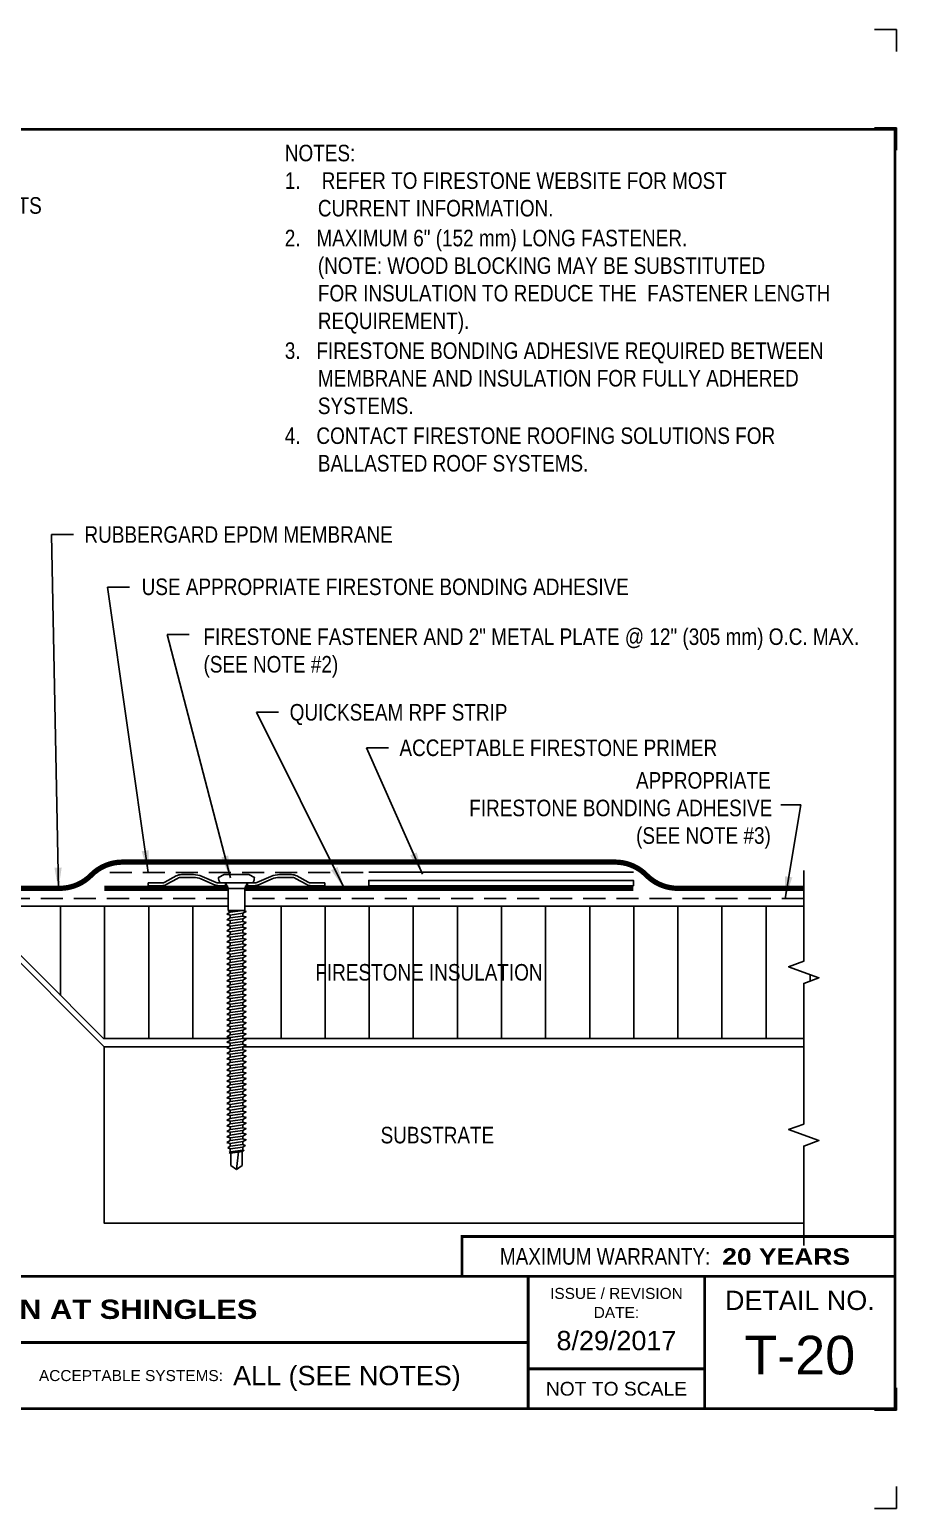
# Model space of a CAD drawing. Header units: inches. Extents: x 299.4 to 319.5, y -112.1 to -95.4.
# Drawn here: x 309.65 to 319.48, y -112.14 to -95.38 of the extents above; entities that cross this region are included whole.
import ezdxf
from ezdxf.enums import TextEntityAlignment as Align

# ---------------------------------------------------------------- set-up
doc = ezdxf.new("R2010")
doc.units = ezdxf.units.IN
doc.header["$MEASUREMENT"] = 0
doc.linetypes.add('HIDDEN', pattern=[0.375, 0.25, -0.125])
doc.layers.get('0').update_dxf_attribs({"linetype": 'CONTINUOUS'})
doc.layers.get('DEFPOINTS').update_dxf_attribs({"linetype": 'CONTINUOUS'})
for name, color, linetype in [('FSBP-ACCESSORY-FIRESTONE', 7, 'CONTINUOUS'), ('FSBP-ADHESIVE', 1, 'HIDDEN'), ('FSBP-ANNO-NOTE', 7, 'CONTINUOUS'), ('FSBP-INSULATION', 7, 'CONTINUOUS'), ('FSBP-MEMBRANE', 7, 'CONTINUOUS'), ('FSBP-OTHER', 7, 'CONTINUOUS'), ('FSBP-SUBSTRATE-GENERIC', 9, 'CONTINUOUS'), ('FSBP-TTLB', 7, 'CONTINUOUS'), ('FSBP-TTLB-BORDER', 7, 'CONTINUOUS'), ('FSBP-TTLB-TEXT', 7, 'CONTINUOUS')]:
    doc.layers.add(name, color=color, linetype=linetype)
doc.styles.add('FSBP_ARIAL', font='arial.ttf')
doc.styles.add('FSBP_ARIAL_BOLD', font='')
doc.styles.add('FSBP_ARIAL_NAR', font='ARIALN.TTF')
doc.styles.get('FSBP_ARIAL_BOLD').set_extended_font_data('Arial Black')
doc.linetypes.add('ZIGZAG', pattern='A,0.0001,-0.2,[131,ltypeshp.shx,S=0.2,R=0,X=-0.2,Y=0],-0.4,[131,ltypeshp.shx,S=0.2,R=180,X=0.2,Y=0],-0.2', length=0.8001)
doc.dimstyles.new('FSBP-LEADER', dxfattribs={"dimtxt": 0.1875, "dimasz": 0.25, "dimexe": 0.0625, "dimexo": 0.125, "dimgap": 0.125, "dimtad": 0, "dimtih": 1, "dimtoh": 1, "dimdec": 4, "dimzin": 0, "dimdsep": 46, "dimlunit": 4, "dimtxsty": 'FSBP_ARIAL_NAR', "dimcen": 0.09375, "dimclrd": 256, "dimclre": 256, "dimclrt": 256, "dimadec": 0, "dimazin": 0, "dimtfac": 1, "dimtdec": 4, "dimtofl": 0, "dimtmove": 0, "dimatfit": 3, "dimfxl": 0, "dimtolj": 1, "dimtzin": 0, "dimlwd": -1, "dimlwe": -1, "dimarcsym": 0})

# ---------------------------------------------------------------- blocks, each defined once
blk = doc.blocks.new('TTLB-EPDM_1')
at = {"layer": 'DEFPOINTS', "linetype": 'Continuous', "ltscale": 1.75}
for points in [[(20.01562500000003, 13.88083333333333), (20.01562500000003, 14.13083333333333), (19.76562500000003, 14.13083333333333)], [(20.01562500000003, -2.380833333333342), (20.01562500000003, -2.630833333333342), (19.76562500000003, -2.630833333333342)]]:
    blk.add_lwpolyline(points, dxfattribs=at)
at = {"layer": 'DEFPOINTS', "color": 1}
for points in [[(20.015625, 12.765625), (20.015625, 13.015625), (19.765625, 13.015625)], [(20.015625, -1.265625), (20.015625, -1.515625), (19.765625, -1.515625)]]:
    blk.add_lwpolyline(points, dxfattribs=at)
at = {"layer": 'FSBP-TTLB', "const_width": 0.03125}
blk.add_lwpolyline([(15.09028770518938, 0), (20, 0), (20, 0.4512598240669945), (15.09028770518938, 0.4512598240669945)], close=True, dxfattribs=at)
for points in [[(0, 0), (0, -1.5), (20, -1.5), (20, 0), (0, 0)], [(15.84028770518938, 0), (15.84028770518938, -1.5)], [(17.84110496735593, 0), (17.84110496735593, -1.5)], [(20, 0), (20, -1.5)], [(4.825208527206769, -0.75), (15.84028770518938, -0.75)], [(15.84028770518938, -1.048740175933006), (17.84110496735593, -1.048740175933006)]]:
    blk.add_lwpolyline(points, dxfattribs=at)
at = {"layer": 'FSBP-TTLB-BORDER', "const_width": 0.03125}
blk.add_lwpolyline([(20, 0), (20, 13), (0, 13), (0, 0)], dxfattribs=at)
at = {"layer": 'FSBP-TTLB-TEXT', "style": 'FSBP_ARIAL_NAR'}
blk.add_text('MAXIMUM WARRANTY:', height=0.1875, dxfattribs=at).set_placement((17.90516569312837, 0.2256299120335257), align=Align.MIDDLE_RIGHT)
at = {"layer": 'FSBP-TTLB-TEXT', "style": 'FSBP_ARIAL'}
for s, height, p in [('ISSUE / REVISION', 0.125, (16.84069633627263, -0.1938496373466023)), ('DETAIL NO.', 0.21875, (18.92055248367797, -0.2724398367368792)), ('DATE:', 0.125, (16.84069633627263, -0.409973105348854)), ('NOT TO SCALE', 0.15625, (16.84069633627263, -1.274370087966503))]:
    blk.add_text(s, height=height, dxfattribs=at).set_placement(p, align=Align.MIDDLE_CENTER)
blk.add_text('ACCEPTABLE SYSTEMS:', height=0.125, dxfattribs=at).set_placement((10.29281281591562, -1.125), align=Align.MIDDLE_LEFT)
at = {"layer": 'FSBP-TTLB-TEXT'}
for tag, height, style, p in [('MAXIMUM_WARRANTY', 0.1875, 'FSBP_ARIAL_BOLD', (18.03987100774941, 0.2240244307510579)), ('ACCPT_SYSTEMS', 0.21875, 'FSBP_ARIAL', (12.49438170418193, -1.125))]:
    blk.add_attdef(tag, text='', height=height, dxfattribs=dict(at, style=style)).set_placement(p, align=Align.MIDDLE_LEFT)
for tag, height, style, p in [('DETAIL_DESCP_LINE_1', 0.21875, 'FSBP_ARIAL_BOLD', (10.33118450231211, -0.3736318192489421)), ('ISSUE_REV_DATE', 0.21875, 'FSBP_ARIAL', (16.84069633627263, -0.7282559425942452)), ('DETAIL_NUMBER', 0.4375, 'FSBP_ARIAL', (18.91941590748775, -0.8931630692489421))]:
    blk.add_attdef(tag, text='', height=height, dxfattribs=dict(at, style=style)).set_placement(p, align=Align.MIDDLE_CENTER)
blk = doc.blocks.new('FSBP_AP_FASTENER_01')
at = {"layer": 'FSBP-ACCESSORY-FIRESTONE'}
for p, q in [((-0.125, 0.04849224421338505), (-0.09375, -0.01400775578661495)), ((0.09375, -0.01400775578661495), (0.125, 0.04849224421338505)), ((-0.09375, -0.01400775578661495), (-0.09375, -0.264007755786615)), ((-0.09375, -0.01400775578661495), (0.09375, -0.01400775578661495)), ((0.09375, -0.01400775578661495), (0.09375, -0.264007755786615)), ((-0.09375, -0.264007755786615), (-0.0703125, -0.2840970415008996)), ((-0.0703125, -0.3156643085181585), (-0.0703125, -0.3472315755354103)), ((0.0703125, -0.2955750228038667), (0.0703125, -0.3271422898211327)), ((-0.0703125, -0.3787988425526763), (-0.0703125, -0.410366109569928)), ((-0.0703125, -0.4419333765871798), (-0.0703125, -0.4735006436044458)), ((0.0703125, -0.3587095568383845), (0.0703125, -0.3902768238556433)), ((0.0703125, -0.4218440908729022), (0.0703125, -0.453411357890154)), ((0.0703125, -0.4849786249074128), (0.0703125, -0.5165458919246717)), ((-0.0703125, -0.5050679106216975), (-0.0703125, -0.5366351776389564)), ((-0.0703125, -0.5682024446562153), (-0.0703125, -0.599769711673467)), ((-0.0703125, -0.631336978690733), (-0.0703125, -0.6629042457079848)), ((0.0703125, -0.5481131589419235), (0.0703125, -0.5796804259591894)), ((0.0703125, -0.6112476929764412), (0.0703125, -0.6428149599937001)), ((-0.0703125, -0.6944715127252366), (-0.0703125, -0.7260387797425025)), ((-0.0703125, -0.7576060467597543), (-0.0703125, -0.7891733137770132)), ((-0.0703125, -0.820740580794272), (-0.0703125, -0.8523078478115238)), ((0.0703125, -0.674382227010959), (0.0703125, -0.7059494940282107)), ((0.0703125, -0.7375167610454696), (0.0703125, -0.7690840280627285)), ((0.0703125, -0.8006512950799802), (0.0703125, -0.8322185620972462)), ((-0.0703125, -0.8838751148287898), (-0.0703125, -0.9154423818460415)), ((-0.0703125, -0.9470096488632933), (-0.0703125, -0.9785769158805593)), ((0.0703125, -0.863785829114498), (0.0703125, -0.8953530961317568)), ((0.0703125, -0.9269203631490157), (0.0703125, -0.9584876301662675)), ((0.0703125, -0.9900548971835264), (0.0703125, -1.021622164200785)), ((-0.0703125, -1.010144182897811), (-0.0703125, -1.04171144991507)), ((-0.0703125, -1.073278716932329), (-0.0703125, -1.104845983949581)), ((-0.0703125, -1.136413250966847), (-0.0703125, -1.167980517984098)), ((0.0703125, -1.053189431218037), (0.0703125, -1.084756698235303)), ((0.0703125, -1.116323965252555), (0.0703125, -1.147891232269814)), ((-0.0703125, -1.19954778500135), (-0.0703125, -1.231115052018616)), ((-0.0703125, -1.262682319035868), (-0.0703125, -1.294249586053127)), ((-0.0703125, -1.325816853070386), (-0.0703125, -1.357384120087637)), ((0.0703125, -1.179458499287072), (0.0703125, -1.211025766304324)), ((0.0703125, -1.242593033321583), (0.0703125, -1.274160300338842)), ((0.0703125, -1.305727567356094), (0.0703125, -1.33729483437336)), ((-0.0703125, -1.388951387104903), (-0.0703125, -1.420518654122155)), ((-0.0703125, -1.452085921139407), (-0.0703125, -1.483653188156673)), ((0.0703125, -1.368862101390611), (0.0703125, -1.40042936840787)), ((0.0703125, -1.431996635425129), (0.0703125, -1.463563902442381)), ((0.0703125, -1.49513116945964), (0.0703125, -1.526698436476899)), ((-0.0703125, -1.515220455173925), (-0.0703125, -1.546787722191183)), ((-0.0703125, -1.578354989208442), (-0.0703125, -1.609922256225694)), ((-0.0703125, -1.64148952324296), (-0.0703125, -1.673056790260212)), ((0.0703125, -1.558265703494151), (0.0703125, -1.589832970511416)), ((0.0703125, -1.621400237528668), (0.0703125, -1.652967504545927)), ((-0.0703125, -1.704624057277464), (-0.0703125, -1.73619132429473)), ((-0.0703125, -1.767758591311981), (-0.0703125, -1.79932585832924)), ((-0.0703125, -1.830893125346499), (-0.0703125, -1.862460392363751)), ((0.0703125, -1.684534771563186), (0.0703125, -1.716102038580438)), ((0.0703125, -1.747669305597697), (0.0703125, -1.779236572614955)), ((0.0703125, -1.810803839632207), (0.0703125, -1.842371106649473)), ((-0.0703125, -1.894027659381017), (-0.0703125, -1.925594926398269)), ((-0.0703125, -1.95716219341552), (-0.0703125, -1.988729460432786)), ((0.0703125, -1.873938373666725), (0.0703125, -1.905505640683984)), ((0.0703125, -1.937072907701243), (0.0703125, -1.968640174718495)), ((0.0703125, -2.000207441735753), (0.0703125, -2.031774708753012)), ((-0.0703125, -2.020296727450038), (-0.0703125, -2.051863994467297)), ((-0.0703125, -2.083431261484556), (-0.0703125, -2.114998528501808)), ((-0.0703125, -2.146565795519074), (-0.0703125, -2.178133062536325)), ((0.0703125, -2.063341975770264), (0.0703125, -2.09490924278753)), ((0.0703125, -2.126476509804782), (0.0703125, -2.158043776822041)), ((-0.0703125, -2.209700329553577), (-0.0703125, -2.241267596570843)), ((-0.0703125, -2.272834863588095), (-0.0703125, -2.304402130605354)), ((-0.0703125, -2.335969397622613), (-0.0703125, -2.367536664639864)), ((0.0703125, -2.189611043839299), (0.0703125, -2.221178310856551)), ((0.0703125, -2.25274557787381), (0.0703125, -2.284312844891069)), ((0.0703125, -2.315880111908321), (0.0703125, -2.347447378925587)), ((-0.0703125, -2.39910393165713), (-0.0703125, -2.430671198674382)), ((-0.0703125, -2.462238465691634), (-0.0703125, -2.4938057327089)), ((0.0703125, -2.379014645942839), (0.0703125, -2.410581912960097)), ((0.0703125, -2.442149179977356), (0.0703125, -2.473716446994608)), ((0.0703125, -2.505283714011867), (0.0703125, -2.536850981029126)), ((-0.0703125, -2.525372999726152), (-0.0703125, -2.55694026674341)), ((-0.0703125, -2.588507533760669), (-0.0703125, -2.620074800777921)), ((-0.0703125, -2.651642067795187), (-0.0703125, -2.683209334812439)), ((0.0703125, -2.568418248046378), (0.0703125, -2.599985515063644)), ((0.0703125, -2.631552782080895), (0.0703125, -2.663120049098154)), ((-0.0703125, -2.714776601829691), (-0.0703125, -2.746343868846957)), ((-0.0703125, -2.777911135864208), (-0.0703125, -2.809478402881467)), ((-0.0703125, -2.841045669898726), (-0.0703125, -2.872612936915978)), ((0.0703125, -2.694687316115413), (0.0703125, -2.726254583132665)), ((0.0703125, -2.757821850149924), (0.0703125, -2.789389117167183)), ((0.0703125, -2.820956384184434), (0.0703125, -2.8525236512017)), ((-0.0703125, -2.904180203933244), (-0.0703125, -2.935747470950496)), ((-0.0703125, -2.967314737967747), (-0.0703125, -2.998882004985013)), ((-0.0625, -3.154632755786622), (-0.0625, -3.013549567065063)), ((0, -3.201507755786615), (0.02460623630038583, -3.00110581902215)), ((0.0625, -3.154632755786601), (0.0625, -2.995692424207924)), ((0.0703125, -2.884090918218952), (0.0703125, -2.915658185236211)), ((0.0703125, -2.94722545225347), (0.0703125, -2.978792719270722)), ((0, -3.201507755786615), (-0.06250000000001421, -3.154632755786615)), ((0.0625, -3.154632755786615), (0, -3.201507755786615))]:
    blk.add_line(p, q, dxfattribs=at)
blk.add_lwpolyline([(0.1875, 0.04849224421338505, 0.1250000000000271), (0.203125, 0.110992244213385), (0.140625, 0.142242244213385), (-0.140625, 0.142242244213385), (-0.203125, 0.110992244213385, 0.1250000000000271), (-0.1875, 0.04849224421338505)], format="xyb", close=True, dxfattribs=at)
for points in [[(-0.109375, -0.3054610321523867), (-0.0703125, -0.2840970415008996), (0.0703125, -0.264007755786615), (0.109375, -0.2742110321523867), (0.0703125, -0.2955750228038667), (-0.0703125, -0.3156643085181585)], [(-0.109375, -0.3685955661869045), (-0.0703125, -0.3472315755354103), (0.0703125, -0.3271422898211327), (0.109375, -0.3373455661869045), (0.0703125, -0.3587095568383845), (-0.0703125, -0.3787988425526763)], [(-0.109375, -0.431730100221408), (-0.0703125, -0.410366109569928), (0.0703125, -0.3902768238556433), (0.109375, -0.400480100221408), (0.0703125, -0.4218440908729022), (-0.0703125, -0.4419333765871798)], [(-0.109375, -0.4948646342559258), (-0.0703125, -0.4735006436044458), (0.0703125, -0.453411357890154), (0.109375, -0.4636146342559258), (0.0703125, -0.4849786249074128), (-0.0703125, -0.5050679106216975)], [(-0.109375, -0.5579991682904435), (-0.0703125, -0.5366351776389564), (0.0703125, -0.5165458919246717), (0.109375, -0.5267491682904435), (0.0703125, -0.5481131589419235), (-0.0703125, -0.5682024446562153)], [(-0.109375, -0.6211337023249612), (-0.0703125, -0.599769711673467), (0.0703125, -0.5796804259591894), (0.109375, -0.5898837023249612), (0.0703125, -0.6112476929764412), (-0.0703125, -0.631336978690733)], [(-0.109375, -0.6842682363594648), (-0.0703125, -0.6629042457079848), (0.0703125, -0.6428149599937001), (0.109375, -0.6530182363594648), (0.0703125, -0.674382227010959), (-0.0703125, -0.6944715127252366)], [(-0.109375, -0.7474027703939825), (-0.0703125, -0.7260387797425025), (0.0703125, -0.7059494940282107), (0.109375, -0.7161527703939825), (0.0703125, -0.7375167610454696), (-0.0703125, -0.7576060467597543)], [(-0.109375, -0.8105373044285002), (-0.0703125, -0.7891733137770132), (0.0703125, -0.7690840280627285), (0.109375, -0.7792873044285002), (0.0703125, -0.8006512950799802), (-0.0703125, -0.820740580794272)], [(-0.109375, -0.873671838463018), (-0.0703125, -0.8523078478115238), (0.0703125, -0.8322185620972462), (0.109375, -0.842421838463018), (0.0703125, -0.863785829114498), (-0.0703125, -0.8838751148287898)], [(-0.109375, -0.9368063724975215), (-0.0703125, -0.9154423818460415), (0.0703125, -0.8953530961317568), (0.109375, -0.9055563724975215), (0.0703125, -0.9269203631490157), (-0.0703125, -0.9470096488632933)], [(-0.109375, -0.9999409065320393), (-0.0703125, -0.9785769158805593), (0.0703125, -0.9584876301662675), (0.109375, -0.9686909065320393), (0.0703125, -0.9900548971835264), (-0.0703125, -1.010144182897811)], [(-0.109375, -1.063075440566557), (-0.0703125, -1.04171144991507), (0.0703125, -1.021622164200785), (0.109375, -1.031825440566557), (0.0703125, -1.053189431218037), (-0.0703125, -1.073278716932329)], [(-0.109375, -1.126209974601075), (-0.0703125, -1.104845983949581), (0.0703125, -1.084756698235303), (0.109375, -1.094959974601075), (0.0703125, -1.116323965252555), (-0.0703125, -1.136413250966847)], [(-0.109375, -1.189344508635578), (-0.0703125, -1.167980517984098), (0.0703125, -1.147891232269814), (0.109375, -1.158094508635578), (0.0703125, -1.179458499287072), (-0.0703125, -1.19954778500135)], [(-0.109375, -1.252479042670096), (-0.0703125, -1.231115052018616), (0.0703125, -1.211025766304324), (0.109375, -1.221229042670096), (0.0703125, -1.242593033321583), (-0.0703125, -1.262682319035868)], [(-0.109375, -1.315613576704614), (-0.0703125, -1.294249586053127), (0.0703125, -1.274160300338842), (0.109375, -1.284363576704614), (0.0703125, -1.305727567356094), (-0.0703125, -1.325816853070386)], [(-0.109375, -1.378748110739132), (-0.0703125, -1.357384120087637), (0.0703125, -1.33729483437336), (0.109375, -1.347498110739132), (0.0703125, -1.368862101390611), (-0.0703125, -1.388951387104903)], [(-0.109375, -1.441882644773635), (-0.0703125, -1.420518654122155), (0.0703125, -1.40042936840787), (0.109375, -1.410632644773635), (0.0703125, -1.431996635425129), (-0.0703125, -1.452085921139407)], [(-0.109375, -1.505017178808153), (-0.0703125, -1.483653188156673), (0.0703125, -1.463563902442381), (0.109375, -1.473767178808153), (0.0703125, -1.49513116945964), (-0.0703125, -1.515220455173925)], [(-0.109375, -1.568151712842671), (-0.0703125, -1.546787722191183), (0.0703125, -1.526698436476899), (0.109375, -1.536901712842671), (0.0703125, -1.558265703494151), (-0.0703125, -1.578354989208442)], [(-0.109375, -1.631286246877188), (-0.0703125, -1.609922256225694), (0.0703125, -1.589832970511416), (0.109375, -1.600036246877188), (0.0703125, -1.621400237528668), (-0.0703125, -1.64148952324296)], [(-0.109375, -1.694420780911692), (-0.0703125, -1.673056790260212), (0.0703125, -1.652967504545927), (0.109375, -1.663170780911692), (0.0703125, -1.684534771563186), (-0.0703125, -1.704624057277464)], [(-0.109375, -1.75755531494621), (-0.0703125, -1.73619132429473), (0.0703125, -1.716102038580438), (0.109375, -1.72630531494621), (0.0703125, -1.747669305597697), (-0.0703125, -1.767758591311981)], [(-0.109375, -1.820689848980727), (-0.0703125, -1.79932585832924), (0.0703125, -1.779236572614955), (0.109375, -1.789439848980727), (0.0703125, -1.810803839632207), (-0.0703125, -1.830893125346499)], [(-0.109375, -1.883824383015245), (-0.0703125, -1.862460392363751), (0.0703125, -1.842371106649473), (0.109375, -1.852574383015245), (0.0703125, -1.873938373666725), (-0.0703125, -1.894027659381017)], [(-0.109375, -1.946958917049749), (-0.0703125, -1.925594926398269), (0.0703125, -1.905505640683984), (0.109375, -1.915708917049749), (0.0703125, -1.937072907701243), (-0.0703125, -1.95716219341552)], [(-0.109375, -2.010093451084266), (-0.0703125, -1.988729460432786), (0.0703125, -1.968640174718495), (0.109375, -1.978843451084266), (0.0703125, -2.000207441735753), (-0.0703125, -2.020296727450038)], [(-0.109375, -2.073227985118784), (-0.0703125, -2.051863994467297), (0.0703125, -2.031774708753012), (0.109375, -2.041977985118784), (0.0703125, -2.063341975770264), (-0.0703125, -2.083431261484556)], [(-0.109375, -2.136362519153302), (-0.0703125, -2.114998528501808), (0.0703125, -2.09490924278753), (0.109375, -2.105112519153302), (0.0703125, -2.126476509804782), (-0.0703125, -2.146565795519074)], [(-0.109375, -2.199497053187805), (-0.0703125, -2.178133062536325), (0.0703125, -2.158043776822041), (0.109375, -2.168247053187805), (0.0703125, -2.189611043839299), (-0.0703125, -2.209700329553577)], [(-0.109375, -2.262631587222323), (-0.0703125, -2.241267596570843), (0.0703125, -2.221178310856551), (0.109375, -2.231381587222323), (0.0703125, -2.25274557787381), (-0.0703125, -2.272834863588095)], [(-0.109375, -2.325766121256841), (-0.0703125, -2.304402130605354), (0.0703125, -2.284312844891069), (0.109375, -2.294516121256841), (0.0703125, -2.315880111908321), (-0.0703125, -2.335969397622613)], [(-0.109375, -2.388900655291359), (-0.0703125, -2.367536664639864), (0.0703125, -2.347447378925587), (0.109375, -2.357650655291359), (0.0703125, -2.379014645942839), (-0.0703125, -2.39910393165713)], [(-0.109375, -2.452035189325862), (-0.0703125, -2.430671198674382), (0.0703125, -2.410581912960097), (0.109375, -2.420785189325862), (0.0703125, -2.442149179977356), (-0.0703125, -2.462238465691634)], [(-0.109375, -2.51516972336038), (-0.0703125, -2.4938057327089), (0.0703125, -2.473716446994608), (0.109375, -2.48391972336038), (0.0703125, -2.505283714011867), (-0.0703125, -2.525372999726152)], [(-0.109375, -2.578304257394898), (-0.0703125, -2.55694026674341), (0.0703125, -2.536850981029126), (0.109375, -2.547054257394898), (0.0703125, -2.568418248046378), (-0.0703125, -2.588507533760669)], [(-0.109375, -2.641438791429415), (-0.0703125, -2.620074800777921), (0.0703125, -2.599985515063644), (0.109375, -2.610188791429415), (0.0703125, -2.631552782080895), (-0.0703125, -2.651642067795187)], [(-0.109375, -2.704573325463919), (-0.0703125, -2.683209334812439), (0.0703125, -2.663120049098154), (0.109375, -2.673323325463919), (0.0703125, -2.694687316115413), (-0.0703125, -2.714776601829691)], [(-0.109375, -2.767707859498437), (-0.0703125, -2.746343868846957), (0.0703125, -2.726254583132665), (0.109375, -2.736457859498437), (0.0703125, -2.757821850149924), (-0.0703125, -2.777911135864208)], [(-0.109375, -2.830842393532954), (-0.0703125, -2.809478402881467), (0.0703125, -2.789389117167183), (0.109375, -2.799592393532954), (0.0703125, -2.820956384184434), (-0.0703125, -2.841045669898726)], [(-0.109375, -2.893976927567472), (-0.0703125, -2.872612936915978), (0.0703125, -2.8525236512017), (0.109375, -2.862726927567472), (0.0703125, -2.884090918218952), (-0.0703125, -2.904180203933244)], [(-0.099609375, -2.955716372316267), (-0.0703125, -2.935747470950496), (0.0703125, -2.915658185236211), (0.099609375, -2.927256550887698), (0.0703125, -2.94722545225347), (-0.0703125, -2.967314737967747)], [(-0.0849609375, -3.008866455667892), (-0.0703125, -2.998882004985013), (0.0703125, -2.978792719270722), (0.0849609375, -2.984591902096462), (0.0703125, -2.994576352779355), (-0.0703125, -3.014665638493632)]]:
    blk.add_lwpolyline(points, close=True, dxfattribs=at)
blk.add_lwpolyline([(-0.09375, -0.264007755786615), (0.09375, -0.264007755786615)], dxfattribs=at)
blk = doc.blocks.new('FSBP_AP_FASTENER_W_2inPLATE_1')
blk.add_line((-0.125, 0.03125), (0.125, 0.03125))
at = {"layer": 'FSBP-ACCESSORY-FIRESTONE'}
for p, q in [((-0.125, 0), (-0.109375, 0)), ((0.125, 0), (0.1093749999999858, 0))]:
    blk.add_line(p, q, dxfattribs=at)
for points in [[(-1, 0), (-0.8440621258972953, 0, 0.125489241710454), (-0.7991697386460004, 0.01144729003925704), (-0.6692681354566616, 0.08230270996074296, -0.1254892417105026), (-0.6243757482053525, 0.09375), (-0.4888144254886129, 0.09375, -0.1015700823222099), (-0.4026445789244235, 0.07606297531646078), (-0.24285132786963, 0.007580153435810644, 0.1015700823222143), (-0.2059213936278326, 0), (-0.125, 0), (-0.125, 0.03125), (-0.2059213936278326, 0.03125, -0.1015700823222341), (-0.2305413497890356, 0.03630343562389271), (-0.3903346008438291, 0.1047862575045144, 0.1015700823222067), (-0.4888144254886129, 0.125), (-0.6243757482053525, 0.125, 0.1254892417105185), (-0.6842322645404408, 0.109736946614305), (-0.8141338677297654, 0.0388815266928475, -0.1254892417104541), (-0.8440621258972953, 0.03125), (-1, 0.03125)], [(1, 0), (0.8440621258972953, 0, -0.125489241710454), (0.7991697386460004, 0.01144729003925704), (0.6692681354566616, 0.08230270996074296, 0.1254892417105026), (0.6243757482053525, 0.09375), (0.4888144254886129, 0.09375, 0.1015700823222099), (0.4026445789244235, 0.07606297531646078), (0.24285132786963, 0.007580153435810644, -0.1015700823222143), (0.2059213936278326, 0), (0.125, 0), (0.125, 0.03125), (0.2059213936278326, 0.03125, 0.1015700823222341), (0.2305413497890356, 0.03630343562389271), (0.3903346008438291, 0.1047862575045144, -0.1015700823222067), (0.4888144254886129, 0.125), (0.6243757482053525, 0.125, -0.1254892417105185), (0.6842322645404408, 0.109736946614305), (0.8141338677297654, 0.0388815266928475, 0.1254892417104541), (0.8440621258972953, 0.03125), (1, 0.03125)]]:
    blk.add_lwpolyline(points, format="xyb", close=True, dxfattribs=at)
blk.add_blockref('FSBP_AP_FASTENER_01', (0, -0.01724224421337794), dxfattribs=at)
blk = doc.blocks.new('FSBP_QS_RPF_1')
at = {"layer": 'FSBP-ADHESIVE', "linetype": 'ZIGZAG', "ltscale": 0.17}
blk.add_line((3, 0.2762500000000045), (6, 0.2762500000000045), dxfattribs=at)
at = {"layer": 'FSBP-MEMBRANE'}
blk.add_lwpolyline([(3, 0.1225000000000023), (6, 0.1225000000000023), (6, 0.1825000000000045), (3, 0.1825000000000045)], close=True, dxfattribs=at)
at = {"layer": 'FSBP-MEMBRANE', "const_width": 0.06}
for points in [[(0, 0.09250000000000114), (1.405624999999986, 0.09250000000000114)], [(1.594375000000014, 0.09250000000000114), (6, 0.09250000000000114)]]:
    blk.add_lwpolyline(points, dxfattribs=at)
at = {"layer": 'FSBP-ACCESSORY-FIRESTONE'}
blk.add_blockref('FSBP_AP_FASTENER_W_2inPLATE_1', (1.5, 0.1225000000000023), dxfattribs=at)

msp = doc.modelspace()

# ---------------------------------------------------------------- hatches: boundary and pattern name
at = {"layer": 'FSBP-INSULATION'}
h = msp.add_hatch(dxfattribs=at)
h.set_pattern_fill('LINE', color=256, scale=4, angle=90, style=0)
h.set_pattern_definition([(90, (-86, 114.8449739110391), (-0.5, 3.061515884555943e-17), [])])
h.paths.add_polyline_path([(318.4275336278577, -105.3167350605285), (312.0890109946404, -105.3167350605286), (312.0890109946404, -105.4582428163152), (312.0655734946404, -105.4582428163152), (312.1046359946404, -105.4684460926809), (312.0655734946404, -105.4898100833323), (312.0655734946404, -105.5213773503496), (312.1046359946404, -105.5315806267155), (312.0655734946404, -105.5529446173669), (312.0655734946404, -105.5845118843842), (312.1046359946403, -105.59471516075), (312.0655734946404, -105.6160791514014), (312.0655734946404, -105.6476464184187), (312.1046359946404, -105.6578496947845), (312.0655734946404, -105.679213685436), (312.0655734946404, -105.7107809524532), (312.1046359946404, -105.7209842288189), (312.0655734946404, -105.7423482194705), (312.0655734946404, -105.7739154864877), (312.1046359946404, -105.7841187628535), (312.0655734946404, -105.805482753505), (312.0655734946404, -105.8370500205222), (312.1046359946404, -105.847253296888), (312.0655734946404, -105.8686172875396), (312.0655734946404, -105.9001845545567), (312.1046359946404, -105.9103878309225), (312.0655734946404, -105.931751821574), (312.0655734946404, -105.9633190885913), (312.1046359946404, -105.973522364957), (312.0655734946404, -105.9948863556085), (312.0655734946404, -106.0264536226258), (312.1046359946403, -106.0366568989915), (312.0655734946404, -106.058020889643), (312.0655734946404, -106.0895881566603), (312.1046359946404, -106.0997914330261), (312.0655734946404, -106.1211554236775), (312.0655734946404, -106.1527226906948), (312.1046359946404, -106.1629259670605), (312.0655734946404, -106.184289957712), (312.0655734946404, -106.2158572247293), (312.1046359946404, -106.2260605010951), (312.0655734946404, -106.2474244917466), (312.0655734946404, -106.2789917587638), (312.1046359946404, -106.2891950351296), (312.0655734946404, -106.3105590257811), (312.0655734946404, -106.3421262927984), (312.1046359946404, -106.3523295691641), (312.0655734946404, -106.3736935598157), (312.0655734946404, -106.4052608268328), (312.1046359946404, -106.4154641031986), (312.0655734946404, -106.4368280938501), (312.0655734946404, -106.4683953608674), (312.1046359946404, -106.4785986372332), (312.0655734946404, -106.4999626278846), (312.0655734946404, -106.5315298949019), (312.1046359946404, -106.5417331712677), (312.0655734946404, -106.5630971619191), (312.0655734946404, -106.5946644289365), (312.1046359946404, -106.6048677053022), (312.0655734946404, -106.6262316959537), (312.0655734946404, -106.6577989629709), (312.1046359946404, -106.6680022393367), (312.0655734946404, -106.6893662299882), (312.0655734946404, -106.7209334970054), (312.1046359946404, -106.7311367733712), (312.0655734946404, -106.7525007640227), (312.0655734946404, -106.78406803104), (312.1046359946404, -106.7942713074057), (312.0655734946404, -106.8156352980571), (312.0655734946404, -106.8167350605285), (318.4275336278577, -106.8167350605285), (318.4275336278577, -106.1917350605285), (318.5992509665734, -106.1292350605285), (318.2558162891418, -106.0042350605286), (318.4275336278577, -105.9417350605285)])
h.paths.add_polyline_path([(311.9249484946404, -105.8255720392193), (311.8858859946404, -105.8153687628535), (311.9249484946404, -105.794004772202), (311.9249484946404, -105.7624375051847), (311.8858859946404, -105.752234228819), (311.9249484946404, -105.7308702381675), (311.9249484946404, -105.6993029711502), (311.8858859946404, -105.6890996947845), (311.9249484946404, -105.6677357041329), (311.9249484946404, -105.6361684371157), (311.8858859946403, -105.6259651607499), (311.9249484946404, -105.6046011700985), (311.9249484946404, -105.5730339030812), (311.8858859946404, -105.5628306267155), (311.9249484946404, -105.541466636064), (311.9249484946405, -105.5098993690468), (311.8858859946404, -105.4996960926809), (311.9249484946404, -105.4783321020294), (311.9015109946404, -105.4582428163151), (311.9015109946404, -105.3167350605285), (308.9885976595115, -105.3167350605285), (310.4885976595115, -106.8167350605286), (311.9019510067552, -106.8167350605285), (311.9249484946404, -106.8041573167543), (311.9249484946404, -106.7725900497369), (311.8858859946404, -106.7623867733712), (311.9249484946404, -106.7410227827196), (311.9249484946404, -106.7094555157025), (311.8858859946404, -106.6992522393367), (311.9249484946404, -106.6778882486852), (311.9249484946404, -106.6463209816679), (311.8858859946404, -106.6361177053022), (311.9249484946404, -106.6147537146506), (311.9249484946404, -106.5831864476334), (311.8858859946405, -106.5729831712677), (311.9249484946404, -106.5516191806161), (311.9249484946404, -106.520051913599), (311.8858859946404, -106.5098486372331), (311.9249484946404, -106.4884846465816), (311.9249484946404, -106.4569173795644), (311.8858859946403, -106.4467141031986), (311.9249484946404, -106.4253501125472), (311.9249484946404, -106.3937828455299), (311.8858859946403, -106.3835795691641), (311.9249484946404, -106.3622155785126), (311.9249484946404, -106.3306483114954), (311.8858859946404, -106.3204450351296), (311.9249484946404, -106.2990810444782), (311.9249484946404, -106.2675137774608), (311.8858859946404, -106.2573105010951), (311.9249484946404, -106.2359465104436), (311.9249484946404, -106.2043792434264), (311.8858859946404, -106.1941759670606), (311.9249484946404, -106.172811976409), (311.9249484946404, -106.1412447093918), (311.8858859946404, -106.1310414330261), (311.9249484946404, -106.1096774423746), (311.9249484946404, -106.0781101753573), (311.8858859946404, -106.0679068989916), (311.9249484946404, -106.0465429083401), (311.9249484946404, -106.0149756413228), (311.8858859946404, -106.004772364957), (311.9249484946404, -105.9834083743056), (311.9249484946404, -105.9518411072882), (311.8858859946404, -105.9416378309225), (311.9249484946404, -105.920273840271), (311.9249484946404, -105.8887065732538), (311.8858859946404, -105.878503296888), (311.9249484946404, -105.8571393062366)])
h.paths.add_polyline_path([(312.8401721572676, -106.2121882494781), (315.5148609362581, -106.2121882494781), (315.5148609362581, -105.921153972534), (312.8401721572676, -105.921153972534)], flags=24)

# ---------------------------------------------------------------- linework, layer by layer
msp.add_line((318.4275336278577, -106.9117867433058), (318.4275336278577, -106.8167350605285))
at = {"layer": 'FSBP-ADHESIVE', "linetype": 'HIDDEN'}
msp.add_line((313.4327609946404, -104.9361278601084), (310.4952609946404, -104.9361278601084), dxfattribs=at)
at = {"layer": 'FSBP-ADHESIVE'}
for p, q in [((311.9015109946404, -105.2307578237694), (308.9026204227522, -105.2307578237694)), ((318.4275336278577, -105.2307578237694), (312.0890109946404, -105.2307578237694))]:
    msp.add_line(p, q, dxfattribs=at)
at = {"layer": 'FSBP-INSULATION', "linetype": 'Continuous'}
msp.add_lwpolyline([(318.4275336278577, -106.8167350605285), (318.4275336278577, -106.1917350605285), (318.5992509665735, -106.1292350605285), (318.2558162891418, -106.0042350605285), (318.4275336278577, -105.9417350605285), (318.4275336278577, -104.9117350605285)], dxfattribs=at)
at = {"layer": 'FSBP-INSULATION'}
for points in [[(311.9015109946404, -105.3167350605285), (308.9885976595115, -105.3167350605285), (310.4885976595115, -106.8167350605285), (311.9249484946404, -106.8167350605285)], [(318.4275336278577, -105.3167350605285), (312.0890109946404, -105.3167350605285)], [(312.0655734946404, -106.8167350605285), (318.4275336278577, -106.8167350605285)]]:
    msp.add_lwpolyline(points, dxfattribs=at)
at = {"layer": 'FSBP-MEMBRANE', "const_width": 0.06}
msp.add_lwpolyline([(303.0561075461885, -99.25166242573303), (308.8460024027623, -105.0415572823068, 0.1989123673796263), (309.0227790980589, -105.1147805870102), (309.9909119692404, -105.1147805870102, 0.1989123673796705), (310.3444653598337, -104.9683339776034), (310.3488143852337, -104.9639849522035, -0.1989123673796232), (310.7023677758269, -104.8175383427968), (316.2881542134538, -104.8175383427968, -0.198912367379665), (316.641707604047, -104.9639849522035), (316.646056629447, -104.9683339776035, 0.1989123673796825), (316.9996100200403, -105.1147805870102), (318.4275336278577, -105.1147805870102)], format="xyb", dxfattribs=at)
at = {"layer": 'FSBP-OTHER'}
msp.add_line((310.4952609946404, -106.9117867433057), (302.945622111628, -99.36214786029343), dxfattribs=at)
at = {"layer": 'FSBP-SUBSTRATE-GENERIC'}
msp.add_line((318.4275336278577, -109.1617867433058), (318.4275336278577, -108.9117867433058), dxfattribs=at)
for points in [[(311.9058632740288, -106.9117867433058), (310.4952609946404, -106.9117867433057), (310.4952609946404, -108.9117867433058), (318.4275336278577, -108.9117867433058)], [(318.4275336278577, -106.9117867433058), (312.0711233518045, -106.9117867433058)], [(318.4275336278577, -108.9117867433058), (318.4275336278577, -108.0367867433058), (318.5992509665735, -107.9742867433058), (318.2558162891418, -107.8492867433058), (318.4275336278577, -107.7867867433058), (318.4275336278577, -106.9117867433058)]]:
    msp.add_lwpolyline(points, dxfattribs=at)

# ---------------------------------------------------------------- block references
msp.add_blockref('TTLB-EPDM_1', (299.462701130455, -109.5123711702308)).add_auto_attribs({'DETAIL_DESCP_LINE_1': 'TERMINATION AT SHINGLES', 'ACCPT_SYSTEMS': 'ALL (SEE NOTES)', 'ISSUE_REV_DATE': '8/29/2017', 'DETAIL_NUMBER': 'T-20', 'MAXIMUM_WARRANTY': '20 YEARS'})
at = {"layer": 'FSBP-MEMBRANE'}
msp.add_blockref('FSBP_QS_RPF_1', (310.4952609946404, -105.2072805870101), dxfattribs=at)

# ---------------------------------------------------------------- texts
at = {"layer": 'FSBP-ANNO-NOTE', "style": 'FSBP_ARIAL_NAR'}
for s, p in [("SHINGLES - INSTALL PER MANUFACTURER'S REQUIREMENTS", (303.3031031295144, -97.37506890962844)), ('RUBBERGARD EPDM MEMBRANE', (310.2716332186429, -101.1046145465899)), ('QUICKSEAM RPF STRIP', (312.5982060709464, -103.1195644680339)), ('ACCEPTABLE FIRESTONE PRIMER', (313.8428873248787, -103.5218480176411))]:
    msp.add_text(s, height=0.1875, dxfattribs=at).set_placement(p, align=Align.MIDDLE_LEFT)
for s, p in [('FIRESTONE INSULATION', (314.1775165467628, -106.0667350605285)), ('SUBSTRATE', (314.2735091756213, -107.9117867433058))]:
    msp.add_text(s, height=0.1875, dxfattribs=at).set_placement(p, align=Align.MIDDLE_CENTER)
at = {"layer": 'FSBP-ANNO-NOTE', "insert": (312.5429970276164, -96.68693816855011), "char_height": 0.1875, "attachment_point": 1, "style": 'FSBP_ARIAL_NAR'}
msp.add_mtext_dynamic_manual_height_columns('\\A1;NOTES:\\P1.    REFER TO FIRESTONE WEBSITE FOR MOST \\P{\\W6.27837; }CURRENT INFORMATION.\\P{\\H0.08333x;\\W9.4179;        \\W1;\\P}2.   MAXIMUM 6" (152 mm) LONG FASTENER.  \\P{\\W6.27837; }(NOTE: WOOD BLOCKING MAY BE SUBSTITUTED \\P{\\W6.27837; }FOR INSULATION TO REDUCE THE  FASTENER LENGTH \\P{\\W6.27837; }REQUIREMENT).\\P{\\H0.08333x; \\P}3.   FIRESTONE BONDING ADHESIVE REQUIRED BETWEEN \\P{\\W6.27837; }MEMBRANE AND INSULATION FOR FULLY ADHERED \\P{\\W6.27837; }SYSTEMS.{\\A0;\\P\\A1;\\H0.08333x;\\P}4.   CONTACT FIRESTONE ROOFING SOLUTIONS FOR \\P{\\W6.27837; }BALLASTED ROOF SYSTEMS.', width=6.202044501722412, gutter_width=5, heights=[4.125259047590589], dxfattribs=at)
at = {"layer": 'FSBP-ANNO-NOTE', "char_height": 0.1875, "attachment_point": 1, "style": 'FSBP_ARIAL_NAR'}
for s, insert, width in [('USE APPROPRIATE FIRESTONE BONDING ADHESIVE', (310.9197941172051, -101.603436386664), 5.965038295986033), ('FIRESTONE FASTENER AND 2" METAL PLATE @ 12" (305 mm) O.C. MAX. (SEE NOTE #2)', (311.6212600120123, -102.1688366918502), 7.612268342471025), ('{\\W8.0277;    }APPROPRIATE \\P{\\W0.44698; }FIRESTONE BONDING ADHESIVE\\P{\\W7.7836;    } (SEE NOTE #3)', (314.6073820189995, -103.7975536923641), 3.434056101829326)]:
    msp.add_mtext(s, dxfattribs=dict(at, insert=insert, width=width))

# ---------------------------------------------------------------- leaders
at = {"layer": 'FSBP-ANNO-NOTE'}
for points in [[(309.9766284159275, -105.1294710006224), (309.8966332186429, -101.1046145465899), (310.1466332186429, -101.1046145465899)], [(310.9951271569887, -104.9361278601084), (310.5334589036765, -101.7009887984951), (310.7834589036765, -101.7009887984951)], [(311.925571686819, -104.9951948505914), (311.2088315385023, -102.2360788184159), (311.4588315385023, -102.2360788184159)], [(313.2160235080095, -105.1147805870102), (312.2232060709464, -103.1195644680339), (312.4732060709464, -103.1195644680339)], [(314.1034406382154, -104.9532062497434), (313.4678873248787, -103.521848017641), (313.7178873248787, -103.521848017641)], [(318.2153961876902, -105.2307578237694), (318.3954122054129, -104.1690676321596), (318.1672906144086, -104.1690676321596)]]:
    msp.add_leader(points, dimstyle='FSBP-LEADER', dxfattribs=at)

doc.saveas('drawing.dxf')
